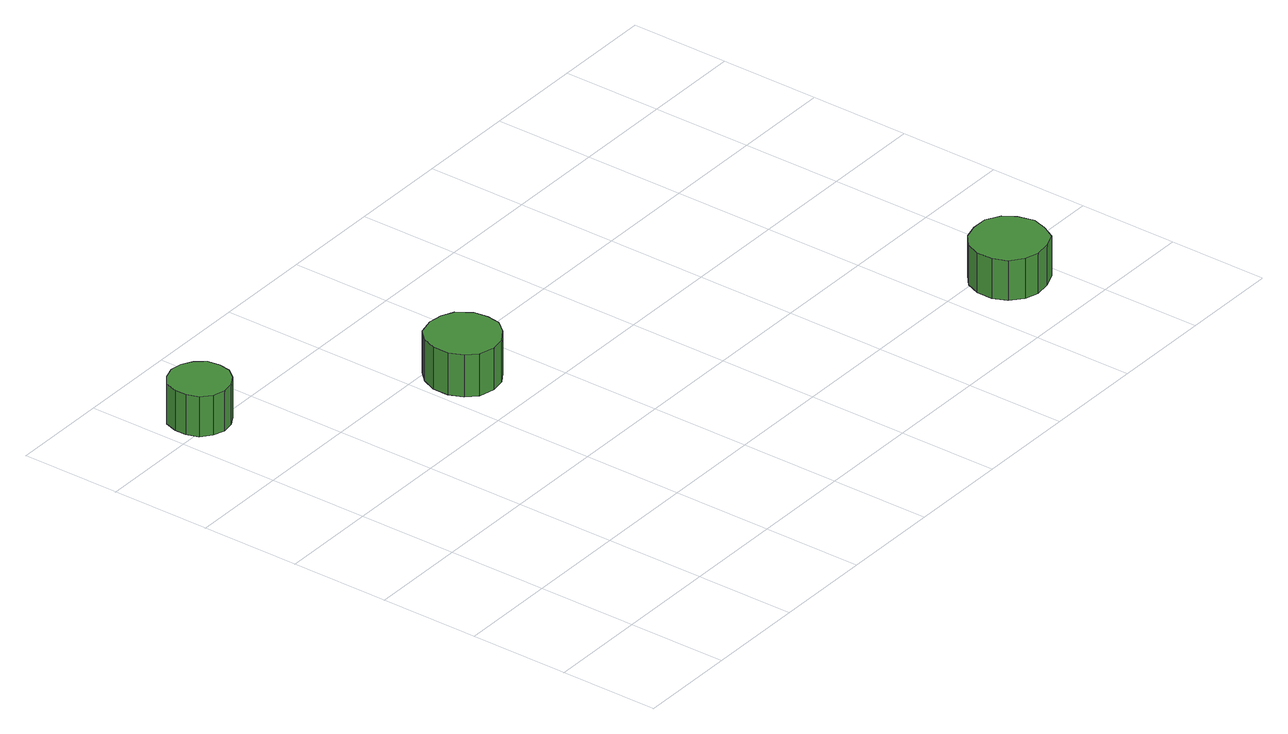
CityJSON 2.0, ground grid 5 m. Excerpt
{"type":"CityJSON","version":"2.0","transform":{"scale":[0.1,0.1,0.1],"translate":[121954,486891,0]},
"CityObjects":{
"tree1":{"type":"SolitaryVegetationObject","attributes":{"function":"something"},"geometry":[{"type":"MultiSurface","lod":"1","boundaries":[[[0,1,2,3,4,5,6,7,8,9,10,11,12,13,14]],[[15,16,17,18,19,20,21,22,23,24,25,26,27,28,29]],[[0,29,28,1]],[[1,28,27,2]],[[2,27,26,3]],[[3,26,25,4]],[[4,25,24,5]],[[5,24,23,6]],[[6,23,22,7]],[[7,22,21,8]],[[8,21,20,9]],[[9,20,19,10]],[[10,19,18,11]],[[11,18,17,12]],[[12,17,16,13]],[[13,16,15,14]],[[14,15,29,0]]]}]},
"tree2":{"type":"SolitaryVegetationObject","attributes":{"function":"something"},"geometry":[{"type":"MultiSurface","lod":"1","boundaries":[[[30,31,32,33,34,35,36,37,38,39,40,41,42,43,44]],[[45,46,47,48,49,50,51,52,53,54,55,56,57,58,59]],[[30,59,58,31]],[[31,58,57,32]],[[32,57,56,33]],[[33,56,55,34]],[[34,55,54,35]],[[35,54,53,36]],[[36,53,52,37]],[[37,52,51,38]],[[38,51,50,39]],[[39,50,49,40]],[[40,49,48,41]],[[41,48,47,42]],[[42,47,46,43]],[[43,46,45,44]],[[44,45,59,30]]]}]},
"tree3":{"type":"SolitaryVegetationObject","attributes":{"function":"something"}},
"tree4":{"type":"SolitaryVegetationObject","attributes":{"function":"something"}},
"tree5":{"type":"SolitaryVegetationObject","attributes":{"function":"something"},"geometry":[{"type":"MultiSurface","lod":"1","boundaries":[[[60,61,62,63,64,65,66,67,68,69,70,71,72,73,74]],[[75,76,77,78,79,80,81,82,83,84,85,86,87,88,89]],[[60,89,88,61]],[[61,88,87,62]],[[62,87,86,63]],[[63,86,85,64]],[[64,85,84,65]],[[65,84,83,66]],[[66,83,82,67]],[[67,82,81,68]],[[68,81,80,69]],[[69,80,79,70]],[[70,79,78,71]],[[71,78,77,72]],[[72,77,76,73]],[[73,76,75,74]],[[74,75,89,60]]]}]},
"tree6":{"type":"SolitaryVegetationObject","attributes":{"function":"something"}},
"tree7":{"type":"SolitaryVegetationObject","attributes":{"function":"something"}}
},
"vertices":[
[35,256,23],[34,262,23],[30,267,23],[25,270,23],[19,271,23],[13,269,23],[8,265,23],[6,259,23],[6,253,23],[8,247,23],[13,243,23],[19,241,23],[25,242,23],[30,245,23],[34,250,23],[34,250,2],[30,245,2],[25,242,2],[19,241,2],[13,243,2],[8,247,2],[6,253,2],[6,259,2],[8,265,2],[13,269,2],[19,271,2],[25,270,2],[30,267,2],[34,262,2],[35,256,2],
[139,185,23],[138,192,23],[133,199,23],[127,202,23],[120,203,23],[112,201,23],[107,196,23],[104,189,23],[104,181,23],[107,174,23],[112,169,23],[120,167,23],[127,168,23],[133,172,23],[138,178,23],[138,178,1],[133,172,1],[127,168,1],[120,167,1],[112,169,1],[107,174,1],[104,181,1],[104,189,1],[107,196,1],[112,201,1],[120,203,1],[127,202,1],[133,199,1],[138,192,1],[139,185,1],
[351,40,22],[349,48,22],[345,54,22],[338,58,22],[330,58,22],[323,56,22],[317,51,22],[314,44,22],[314,36,22],[317,29,22],[323,24,22],[330,22,22],[338,23,22],[345,26,22],[349,33,22],[349,33,1],[345,26,1],[338,23,1],[330,22,1],[323,24,1],[317,29,1],[314,36,1],[314,44,1],[317,51,1],[323,56,1],[330,58,1],[338,58,1],[345,54,1],[349,48,1],[351,40,1]
]}
